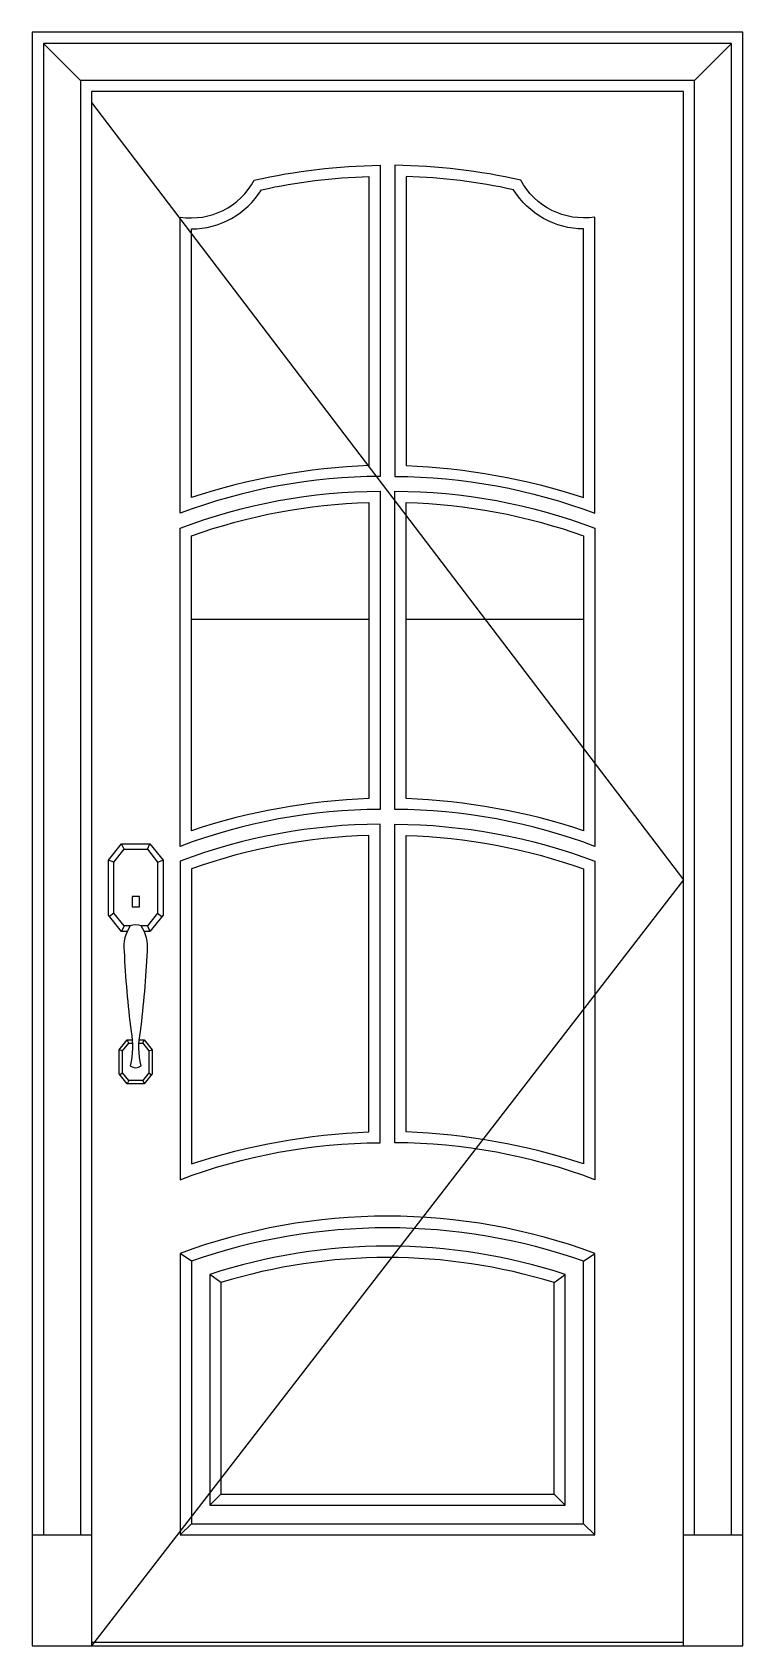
# Model space of a CAD drawing. Header units: metres. Extents: x 0 to 960, y 0 to 2180.
import ezdxf

# ---------------------------------------------------------------- set-up
doc = ezdxf.new("R2010")
doc.units = ezdxf.units.M
for name, color, linetype in [('2', 2, 'Continuous'), ('3', 3, 'Continuous'), ('4', 4, 'Continuous'), ('7', 7, 'Continuous'), ('BH', 3, 'Continuous')]:
    doc.layers.add(name, color=color, linetype=linetype)

msp = doc.modelspace()

# ---------------------------------------------------------------- hatches: boundary and pattern name
at = {"layer": 'BH'}
h = msp.add_hatch(dxfattribs=at)
h.set_pattern_fill('AR-RROOF', scale=300)
h.paths.add_polyline_path([(455, 1984.98, 0.05), (309.65, 1967.13, -0.26), (215, 1914.3), (215, 1907.81), (453.64, 1594.6), (455, 1594.64)])
h.paths.add_polyline_path([(453.64, 1594.6), (215, 1907.81), (215, 1551.25, -0.07)])
h.paths.add_polyline_path([(455, 1544.63, 0.08), (215, 1499.49), (215, 1101.25, -0.07), (455, 1144.64)])
h.paths.add_polyline_path([(505, 1144.64, -0.07), (745, 1101.25), (745, 1212.19), (505, 1527.19)])
h.paths.add_polyline_path([(745, 1212.19), (745, 1499.49, 0.08), (505, 1544.63), (505, 1527.19)])
h.paths.add_polyline_path([(505, 1594.64, -0.07), (745, 1551.25), (745, 1914.3, -0.26), (650.35, 1967.13, 0.05), (505, 1984.98)])
h.paths.add_polyline_path([(215, 1049.49), (215, 650.9, -0.07), (455, 694.3), (455, 1094.63, 0.08)])
h.paths.add_polyline_path([(505, 694.3, -0.03), (609.09, 684.5), (745, 860.34), (745, 1049.49, 0.08), (505, 1094.63)])
h.paths.add_polyline_path([(609.09, 684.5, -0.04), (745, 650.9), (745, 860.34)])

# ---------------------------------------------------------------- linework, layer by layer
at = {"layer": '2'}
msp.add_line((0, 0), (960, 0), dxfattribs=at)
at = {"layer": '3'}
for p, q in [((15, 2165), (65, 2115)), ((895, 2115), (945, 2165)), ((124.15, 1076.04), (120.59, 1083.44)), ((155.5, 1076.04), (159.06, 1083.44)), ((110.24, 1058.65), (102.84, 1061.24)), ((169.41, 1058.65), (176.81, 1061.24)), ((110.24, 989.87), (104.46, 985.25)), ((169.41, 989.87), (175.19, 985.25)), ((124.15, 972.48), (120.59, 965.08)), ((155.5, 972.48), (159.06, 965.08)), ((130.42, 813.99), (128.28, 818.43)), ((149.23, 813.99), (151.36, 818.43)), ((122.07, 803.56), (117.63, 805.12)), ((157.58, 803.56), (162.02, 805.12)), ((122.07, 774.12), (118.61, 771.35)), ((130.42, 763.69), (128.28, 759.25)), ((149.23, 763.69), (151.36, 759.25)), ((157.58, 774.12), (161.04, 771.35)), ((215.02, 519.56), (200, 530.08)), ((744.98, 519.56), (760, 530.08)), ((255, 490.73), (240.03, 501.68)), ((705, 490.73), (719.97, 501.68)), ((255, 204.74), (240, 189.74)), ((705, 204.74), (720, 189.74)), ((215, 164.74), (200, 149.74)), ((745, 164.74), (760, 149.74)), ((80, 5), (880, 5))]:
    msp.add_line(p, q, dxfattribs=at)
for points in [[(945, 150), (945, 2165), (15, 2165), (15, 150)], [(895, 150), (895, 2115), (65, 2115), (65, 150)], [(80, 2085), (880, 1035), (80, 0)], [(132.43, 972.48), (124.15, 972.48), (110.24, 989.87), (110.24, 1058.65), (124.15, 1076.04), (155.5, 1076.04), (169.41, 1058.65), (169.41, 989.87), (155.5, 972.48), (147.22, 972.48)], [(144.34, 813.99), (149.23, 813.99), (157.58, 803.56), (157.58, 774.12), (149.23, 763.69), (130.42, 763.69), (122.07, 774.12), (122.07, 803.56), (130.42, 813.99), (135.3, 813.99)]]:
    msp.add_lwpolyline(points, dxfattribs=at)
for points in [[(455, 1984.98), (455, 1594.64, 0.07), (215, 1551.25), (215, 1914.3, 0.26), (309.65, 1967.13, -0.05)], [(745, 1914.3, -0.26), (650.35, 1967.13, 0.05), (505, 1984.98), (505, 1594.64, -0.07), (745, 1551.25)], [(455, 1144.64, 0.07), (215, 1101.25), (215, 1499.49, -0.08), (455, 1544.63)], [(505, 1544.63, -0.08), (745, 1499.49), (745, 1101.25, 0.07), (505, 1144.64)], [(455, 1094.63, 0.08), (215, 1049.49), (215, 650.9, -0.07), (455, 694.3)], [(505, 1094.63, -0.08), (745, 1049.49), (745, 650.9, 0.07), (505, 694.3)], [(215, 164.74), (745, 164.74), (745, 519.56, 0.17), (215, 519.56)], [(240, 189.74), (720, 189.74), (720, 501.67, 0.16), (240, 501.67)]]:
    msp.add_lwpolyline(points, format="xyb", close=True, dxfattribs=at)
at = {"layer": '4'}
msp.add_lwpolyline([(960, 0), (960, 2180), (0, 2180), (0, 0)], dxfattribs=at)
at = {"layer": '7'}
for p, q in [((128.54, 965.08), (125.03, 965.08)), ((154.62, 965.08), (151.11, 965.08)), ((148.7, 759.25), (130.95, 759.25)), ((0, 150), (80, 150)), ((880, 150), (960, 150))]:
    msp.add_line(p, q, dxfattribs=at)
for points in [[(880, 0), (880, 2100), (80, 2100), (80, 0)], [(128.54, 965.08), (120.59, 965.08), (102.84, 987.27), (102.84, 1061.24), (120.59, 1083.44), (159.06, 1083.44), (176.81, 1061.24), (176.81, 987.27), (159.06, 965.08), (151.11, 965.08)], [(144.62, 818.43), (151.36, 818.43), (162.02, 805.12), (162.02, 772.57), (151.36, 759.25), (128.28, 759.25), (117.63, 772.57), (117.63, 805.12), (128.28, 818.43), (135.03, 818.43)]]:
    msp.add_lwpolyline(points, dxfattribs=at)
for points in [[(470, 2000.3), (470, 1579.96, 0.09), (200, 1530.02), (200, 1930.37, 0.32), (300, 1980.37, -0.05)], [(760, 1930.37, -0.32), (660, 1980.37, 0.05), (490, 2000.3), (490, 1579.96, -0.09), (760, 1530.02)], [(470, 1129.96, 0.09), (200, 1080.02), (200, 1510.02, -0.09), (470, 1559.96)], [(490, 1559.96, -0.09), (760, 1510.02), (760, 1080.02, 0.09), (490, 1129.96)], [(470, 1109.96, 0.09), (200, 1060.02), (200, 629.68, -0.09), (470, 679.62)], [(490, 1109.96, -0.09), (760, 1060.02), (760, 629.68, 0.09), (490, 679.62)], [(132.43, 972.48, 0.18), (124.09, 938.5, 0.02), (133.46, 829.94, -0.11), (132.43, 783.63, 0.37), (147.22, 783.63, -0.11), (146.19, 829.94, 0.02), (155.56, 938.5, 0.18), (147.22, 972.48, 0.23)], [(200, 149.74), (760, 149.74), (760, 530.08, 0.18), (200, 530.08)], [(255, 204.74), (705, 204.74), (705, 490.73, 0.15), (255, 490.73)]]:
    msp.add_lwpolyline(points, format="xyb", close=True, dxfattribs=at)
msp.add_lwpolyline([(134.95, 998.52), (144.7, 998.52), (144.7, 1012.43), (134.95, 1012.43)], close=True, dxfattribs=at)

doc.saveas('drawing.dxf')
